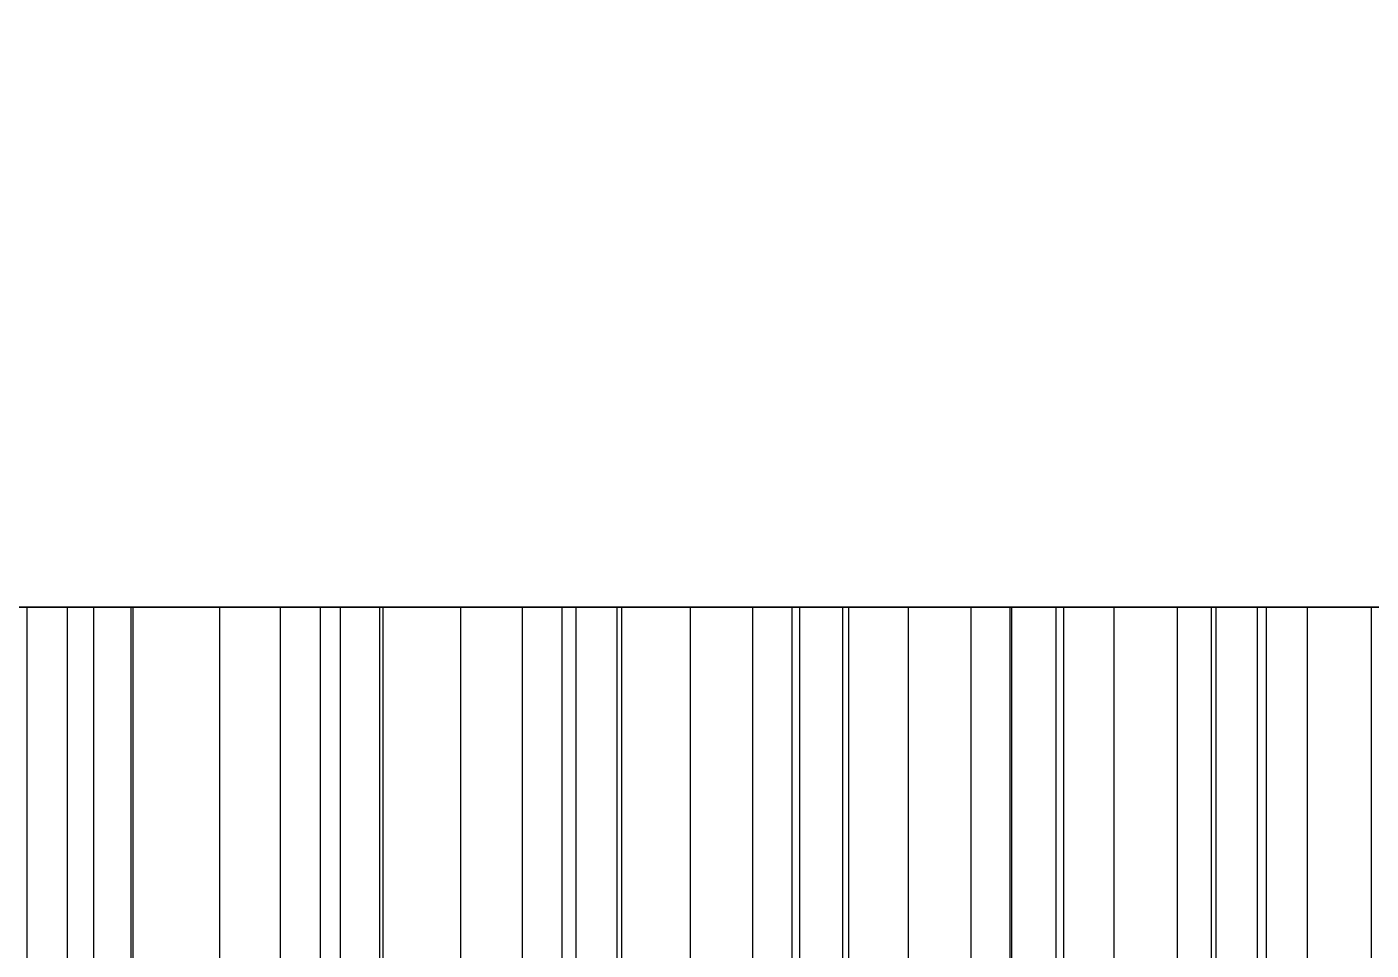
# Model space of a CAD drawing. Extents: x -60 to 60, y -153 to -30.
# Drawn here: x 43.97 to 50.52, y -85.67 to -81.17 of the extents above; entities that cross this region are included whole.
import ezdxf

# ---------------------------------------------------------------- set-up
doc = ezdxf.new("R2010")
doc.units = 0
doc.layers.add('Cut051006', color=7, linetype='CONTINUOUS')

msp = doc.modelspace()

# ---------------------------------------------------------------- linework, layer by layer
at = {"layer": 'Cut051006'}
for p, q in [((43.9732, -84, 93.4514), (43.9732, -87, 93.4514)), ((43.9732, -84, 93.4514), (43.9732, -87, 93.4514)), ((43.9732, -84, 21.1983), (43.9732, -87, 21.1983)), ((43.9732, -84, 21.1983), (43.9732, -87, 21.1983)), ((44.1695, -84, 93.4195), (44.1695, -87, 93.4195)), ((44.1695, -84, 93.4195), (44.1695, -87, 93.4195)), ((44.1695, -84, 21.2302), (44.1695, -87, 21.2302)), ((44.1695, -84, 21.2302), (44.1695, -87, 21.2302)), ((44.2971, -84, 92.5666), (44.2971, -87, 92.5666)), ((44.2971, -84, 92.5666), (44.2971, -87, 92.5666)), ((44.2971, -84, 22.0831), (44.2971, -87, 22.0831)), ((44.2971, -84, 22.0831), (44.2971, -87, 22.0831)), ((44.4797, -84, 92.826), (44.4797, -87, 92.826)), ((44.4797, -84, 92.826), (44.4797, -87, 92.826)), ((44.4797, -84, 21.8237), (44.4797, -87, 21.8237)), ((44.4797, -84, 21.8237), (44.4797, -87, 21.8237)), ((44.4892, -84, 93.0246), (44.4892, -87, 93.0246)), ((44.4892, -84, 93.0246), (44.4892, -87, 93.0246)), ((44.4892, -84, 21.6251), (44.4892, -87, 21.6251)), ((44.4892, -84, 21.6251), (44.4892, -87, 21.6251)), ((44.9114, -84, 91.7804), (44.9114, -87, 91.7804)), ((44.9114, -84, 91.7804), (44.9114, -87, 91.7804)), ((44.9114, -84, 22.8693), (44.9114, -87, 22.8693)), ((44.9114, -84, 22.8693), (44.9114, -87, 22.8693)), ((45.2073, -84, 91.8948), (45.2073, -87, 91.8948)), ((45.2073, -84, 91.8948), (45.2073, -87, 91.8948)), ((45.2073, -84, 22.7549), (45.2073, -87, 22.7549)), ((45.2073, -84, 22.7549), (45.2073, -87, 22.7549)), ((45.4022, -84, 91.856), (45.4022, -87, 91.856)), ((45.4022, -84, 91.856), (45.4022, -87, 91.856)), ((45.4022, -84, 22.7937), (45.4022, -87, 22.7937)), ((45.4022, -84, 22.7937), (45.4022, -87, 22.7937)), ((45.5, -84, 90.9992), (45.5, -87, 90.9992)), ((45.5, -84, 90.9992), (45.5, -87, 90.9992)), ((45.5, -84, 23.6505), (45.5, -87, 23.6505)), ((45.5, -84, 23.6505), (45.5, -87, 23.6505)), ((45.6915, -84, 91.2521), (45.6915, -87, 91.2521)), ((45.6915, -84, 91.2521), (45.6915, -87, 91.2521)), ((45.6915, -84, 23.3976), (45.6915, -87, 23.3976)), ((45.6915, -84, 23.3976), (45.6915, -87, 23.3976)), ((45.708, -84, 91.4502), (45.708, -87, 91.4502)), ((45.708, -84, 91.4502), (45.708, -87, 91.4502)), ((45.708, -84, 23.1995), (45.708, -87, 23.1995)), ((45.708, -84, 23.1995), (45.708, -87, 23.1995)), ((46.0865, -84, 90.192), (46.0865, -87, 90.192)), ((46.0865, -84, 90.192), (46.0865, -87, 90.192)), ((46.0865, -84, 24.4577), (46.0865, -87, 24.4577)), ((46.0865, -84, 24.4577), (46.0865, -87, 24.4577)), ((46.3862, -84, 90.296), (46.3862, -87, 90.296)), ((46.3862, -84, 90.296), (46.3862, -87, 90.296)), ((46.3862, -84, 24.3537), (46.3862, -87, 24.3537)), ((46.3862, -84, 24.3537), (46.3862, -87, 24.3537)), ((46.5797, -84, 90.2505), (46.5797, -87, 90.2505)), ((46.5797, -84, 90.2505), (46.5797, -87, 90.2505)), ((46.5797, -84, 24.3992), (46.5797, -87, 24.3992)), ((46.5797, -84, 24.3992), (46.5797, -87, 24.3992)), ((46.6475, -84, 89.3907), (46.6475, -87, 89.3907)), ((46.6475, -84, 89.3907), (46.6475, -87, 89.3907)), ((46.6475, -84, 25.2589), (46.6475, -87, 25.2589)), ((46.6475, -84, 25.2589), (46.6475, -87, 25.2589)), ((46.8478, -84, 89.6368), (46.8478, -87, 89.6368)), ((46.8478, -84, 89.6368), (46.8478, -87, 89.6368)), ((46.8478, -84, 25.0129), (46.8478, -87, 25.0129)), ((46.8478, -84, 25.0129), (46.8478, -87, 25.0129)), ((46.8712, -84, 89.8342), (46.8712, -87, 89.8342)), ((46.8712, -84, 89.8342), (46.8712, -87, 89.8342)), ((46.8712, -84, 24.8155), (46.8712, -87, 24.8155)), ((46.8712, -84, 24.8155), (46.8712, -87, 24.8155)), ((47.2055, -84, 88.5636), (47.2055, -87, 88.5636)), ((47.2055, -84, 88.5636), (47.2055, -87, 88.5636)), ((47.2055, -84, 26.0861), (47.2055, -87, 26.0861)), ((47.2055, -84, 26.0861), (47.2055, -87, 26.0861)), ((47.5086, -84, 88.657), (47.5086, -87, 88.657)), ((47.5086, -84, 88.657), (47.5086, -87, 88.657)), ((47.5086, -84, 25.9926), (47.5086, -87, 25.9926)), ((47.5086, -84, 25.9926), (47.5086, -87, 25.9926)), ((47.7004, -84, 88.6048), (47.7004, -87, 88.6048)), ((47.7004, -84, 88.6048), (47.7004, -87, 88.6048)), ((47.7004, -84, 26.0449), (47.7004, -87, 26.0449)), ((47.7004, -84, 26.0449), (47.7004, -87, 26.0449)), ((47.7382, -84, 87.7432), (47.7382, -87, 87.7432)), ((47.7382, -84, 87.7432), (47.7382, -87, 87.7432)), ((47.7382, -84, 26.9064), (47.7382, -87, 26.9064)), ((47.7382, -84, 26.9064), (47.7382, -87, 26.9064)), ((47.9469, -84, 87.9822), (47.9469, -87, 87.9822)), ((47.9469, -84, 87.9822), (47.9469, -87, 87.9822)), ((47.9469, -84, 26.6675), (47.9469, -87, 26.6675)), ((47.9469, -84, 26.6675), (47.9469, -87, 26.6675)), ((47.9772, -84, 88.1786), (47.9772, -87, 88.1786)), ((47.9772, -84, 88.1786), (47.9772, -87, 88.1786)), ((47.9772, -84, 26.471), (47.9772, -87, 26.471)), ((47.9772, -84, 26.471), (47.9772, -87, 26.471)), ((48.2669, -84, 86.8971), (48.2669, -87, 86.8971)), ((48.2669, -84, 86.8971), (48.2669, -87, 86.8971)), ((48.2669, -84, 27.7526), (48.2669, -87, 27.7526)), ((48.2669, -84, 27.7526), (48.2669, -87, 27.7526)), ((48.5731, -84, 86.9799), (48.5731, -87, 86.9799)), ((48.5731, -84, 86.9799), (48.5731, -87, 86.9799)), ((48.5731, -84, 27.6697), (48.5731, -87, 27.6697)), ((48.5731, -84, 27.6697), (48.5731, -87, 27.6697)), ((48.763, -84, 86.921), (48.763, -87, 86.921)), ((48.763, -84, 86.921), (48.763, -87, 86.921)), ((48.763, -84, 27.7287), (48.763, -87, 27.7287)), ((48.763, -84, 27.7287), (48.763, -87, 27.7287)), ((48.7707, -84, 86.0587), (48.7707, -87, 86.0587)), ((48.7707, -84, 86.0587), (48.7707, -87, 86.0587)), ((48.7707, -84, 28.591), (48.7707, -87, 28.591)), ((48.7707, -84, 28.591), (48.7707, -87, 28.591)), ((48.9876, -84, 86.2902), (48.9876, -87, 86.2902)), ((48.9876, -84, 86.2902), (48.9876, -87, 86.2902)), ((48.9876, -84, 28.3595), (48.9876, -87, 28.3595)), ((48.9876, -84, 28.3595), (48.9876, -87, 28.3595)), ((49.0247, -84, 86.4855), (49.0247, -87, 86.4855)), ((49.0247, -84, 86.4855), (49.0247, -87, 86.4855)), ((49.0247, -84, 28.1642), (49.0247, -87, 28.1642)), ((49.0247, -84, 28.1642), (49.0247, -87, 28.1642)), ((49.2696, -84, 85.1946), (49.2696, -87, 85.1946)), ((49.2696, -84, 85.1946), (49.2696, -87, 85.1946)), ((49.2696, -84, 29.4551), (49.2696, -87, 29.4551)), ((49.2696, -84, 29.4551), (49.2696, -87, 29.4551)), ((49.5785, -84, 85.2667), (49.5785, -87, 85.2667)), ((49.5785, -84, 85.2667), (49.5785, -87, 85.2667)), ((49.5785, -84, 29.383), (49.5785, -87, 29.383)), ((49.5785, -84, 29.383), (49.5785, -87, 29.383)), ((49.7438, -84, 84.3391), (49.7438, -87, 84.3391)), ((49.7438, -84, 84.3391), (49.7438, -87, 84.3391)), ((49.7438, -84, 30.3106), (49.7438, -87, 30.3106)), ((49.7438, -84, 30.3106), (49.7438, -87, 30.3106)), ((49.7662, -84, 85.2012), (49.7662, -87, 85.2012)), ((49.7662, -84, 85.2012), (49.7662, -87, 85.2012)), ((49.7662, -84, 29.4485), (49.7662, -87, 29.4485)), ((49.7662, -84, 29.4485), (49.7662, -87, 29.4485)), ((49.9686, -84, 84.5629), (49.9686, -87, 84.5629)), ((49.9686, -84, 84.5629), (49.9686, -87, 84.5629)), ((49.9686, -84, 30.0868), (49.9686, -87, 30.0868)), ((49.9686, -84, 30.0868), (49.9686, -87, 30.0868)), ((50.0125, -84, 84.7568), (50.0125, -87, 84.7568)), ((50.0125, -84, 84.7568), (50.0125, -87, 84.7568)), ((50.0125, -84, 29.8929), (50.0125, -87, 29.8929)), ((50.0125, -84, 29.8929), (50.0125, -87, 29.8929)), ((50.2122, -84, 83.4581), (50.2122, -87, 83.4581)), ((50.2122, -84, 83.4581), (50.2122, -87, 83.4581)), ((50.2122, -84, 31.1916), (50.2122, -87, 31.1916)), ((50.2122, -84, 31.1916), (50.2122, -87, 31.1916)), ((50.5235, -84, 83.5194), (50.5235, -87, 83.5194)), ((50.5235, -84, 83.5194), (50.5235, -87, 83.5194)), ((50.5235, -84, 31.1303), (50.5235, -87, 31.1303)), ((50.5235, -84, 31.1303), (50.5235, -87, 31.1303))]:
    msp.add_line(p, q, dxfattribs=at)
for centre in [(0, -90), (0, -90), (0, -93), (0, -93)]:
    msp.add_circle(centre, 60, dxfattribs=at)
for points, degree in [([(43.9732, -84, 93.4514), (43.8373, -84, 93.3658), (43.6815, -84, 93.3268)], 2), ([(43.6815, -84, 21.3229), (43.8373, -84, 21.2839), (43.9732, -84, 21.1983)], 2), ([(43.9732, -84, 93.4514), (43.8373, -84, 93.3658), (43.6815, -84, 93.3268)], 2), ([(43.6815, -84, 21.3229), (43.8373, -84, 21.2839), (43.9732, -84, 21.1983)], 2), ([(44.4892, -84, 93.0246), (44.1695, -84, 93.4195)], 1), ([(44.1695, -84, 21.2302), (44.4892, -84, 21.6251)], 1), ([(44.4892, -84, 93.0246), (44.1695, -84, 93.4195)], 1), ([(44.1695, -84, 21.2302), (44.4892, -84, 21.6251)], 1), ([(44.2971, -84, 92.5666), (44.3677, -84, 92.7109), (44.4797, -84, 92.826)], 2), ([(44.4797, -84, 21.8237), (44.3677, -84, 21.9388), (44.2971, -84, 22.0831)], 2), ([(44.2971, -84, 92.5666), (44.3677, -84, 92.7109), (44.4797, -84, 92.826)], 2), ([(44.4797, -84, 21.8237), (44.3677, -84, 21.9388), (44.2971, -84, 22.0831)], 2), ([(44.4797, -84, 92.826), (44.5312, -84, 92.8717), (44.5361, -84, 92.9742), (44.4892, -84, 93.0246)], 3), ([(44.4892, -84, 21.6251), (44.5361, -84, 21.6755), (44.5312, -84, 21.778), (44.4797, -84, 21.8237)], 3), ([(44.4797, -84, 92.826), (44.5312, -84, 92.8717), (44.5361, -84, 92.9742), (44.4892, -84, 93.0246)], 3), ([(44.4892, -84, 21.6251), (44.5361, -84, 21.6755), (44.5312, -84, 21.778), (44.4797, -84, 21.8237)], 3), ([(45.2073, -84, 91.8948), (45.0684, -84, 91.814), (44.9114, -84, 91.7804)], 2), ([(44.9114, -84, 22.8693), (45.0684, -84, 22.8357), (45.2073, -84, 22.7549)], 2), ([(45.2073, -84, 91.8948), (45.0684, -84, 91.814), (44.9114, -84, 91.7804)], 2), ([(44.9114, -84, 22.8693), (45.0684, -84, 22.8357), (45.2073, -84, 22.7549)], 2), ([(45.708, -84, 91.4502), (45.4022, -84, 91.856)], 1), ([(45.4022, -84, 22.7937), (45.708, -84, 23.1995)], 1), ([(45.708, -84, 91.4502), (45.4022, -84, 91.856)], 1), ([(45.4022, -84, 22.7937), (45.708, -84, 23.1995)], 1), ([(45.5, -84, 90.9992), (45.5756, -84, 91.1409), (45.6915, -84, 91.2521)], 2), ([(45.6915, -84, 23.3976), (45.5756, -84, 23.5088), (45.5, -84, 23.6505)], 2), ([(45.5, -84, 90.9992), (45.5756, -84, 91.1409), (45.6915, -84, 91.2521)], 2), ([(45.6915, -84, 23.3976), (45.5756, -84, 23.5088), (45.5, -84, 23.6505)], 2), ([(45.6915, -84, 91.2521), (45.7446, -84, 91.2959), (45.7531, -84, 91.3982), (45.708, -84, 91.4502)], 3), ([(45.708, -84, 23.1995), (45.7531, -84, 23.2515), (45.7446, -84, 23.3538), (45.6915, -84, 23.3976)], 3), ([(45.6915, -84, 91.2521), (45.7446, -84, 91.2959), (45.7531, -84, 91.3982), (45.708, -84, 91.4502)], 3), ([(45.708, -84, 23.1995), (45.7531, -84, 23.2515), (45.7446, -84, 23.3538), (45.6915, -84, 23.3976)], 3), ([(46.3862, -84, 90.296), (46.2446, -84, 90.2201), (46.0865, -84, 90.192)], 2), ([(46.0865, -84, 24.4577), (46.2446, -84, 24.4296), (46.3862, -84, 24.3537)], 2), ([(46.3862, -84, 90.296), (46.2446, -84, 90.2201), (46.0865, -84, 90.192)], 2), ([(46.0865, -84, 24.4577), (46.2446, -84, 24.4296), (46.3862, -84, 24.3537)], 2), ([(46.8712, -84, 89.8342), (46.5797, -84, 90.2505)], 1), ([(46.5797, -84, 24.3992), (46.8712, -84, 24.8155)], 1), ([(46.8712, -84, 89.8342), (46.5797, -84, 90.2505)], 1), ([(46.5797, -84, 24.3992), (46.8712, -84, 24.8155)], 1), ([(46.6475, -84, 89.3907), (46.728, -84, 89.5297), (46.8478, -84, 89.6368)], 2), ([(46.8478, -84, 25.0129), (46.728, -84, 25.1199), (46.6475, -84, 25.2589)], 2), ([(46.6475, -84, 89.3907), (46.728, -84, 89.5297), (46.8478, -84, 89.6368)], 2), ([(46.8478, -84, 25.0129), (46.728, -84, 25.1199), (46.6475, -84, 25.2589)], 2), ([(47.5086, -84, 88.657), (47.3645, -84, 88.5861), (47.2055, -84, 88.5636)], 2), ([(47.2055, -84, 26.0861), (47.3645, -84, 26.0635), (47.5086, -84, 25.9926)], 2), ([(47.5086, -84, 88.657), (47.3645, -84, 88.5861), (47.2055, -84, 88.5636)], 2), ([(47.2055, -84, 26.0861), (47.3645, -84, 26.0635), (47.5086, -84, 25.9926)], 2), ([(47.9772, -84, 88.1786), (47.7004, -84, 88.6048)], 1), ([(47.7004, -84, 26.0449), (47.9772, -84, 26.471)], 1), ([(47.9772, -84, 88.1786), (47.7004, -84, 88.6048)], 1), ([(47.7004, -84, 26.0449), (47.9772, -84, 26.471)], 1), ([(47.7382, -84, 87.7432), (47.8235, -84, 87.8793), (47.9469, -84, 87.9822)], 2), ([(47.9469, -84, 26.6675), (47.8235, -84, 26.7703), (47.7382, -84, 26.9064)], 2), ([(47.7382, -84, 87.7432), (47.8235, -84, 87.8793), (47.9469, -84, 87.9822)], 2), ([(47.9469, -84, 26.6675), (47.8235, -84, 26.7703), (47.7382, -84, 26.9064)], 2), ([(48.5731, -84, 86.9799), (48.4266, -84, 86.9141), (48.2669, -84, 86.8971)], 2), ([(48.2669, -84, 27.7526), (48.4266, -84, 27.7356), (48.5731, -84, 27.6697)], 2), ([(48.5731, -84, 86.9799), (48.4266, -84, 86.9141), (48.2669, -84, 86.8971)], 2), ([(48.2669, -84, 27.7526), (48.4266, -84, 27.7356), (48.5731, -84, 27.6697)], 2), ([(49.0247, -84, 86.4855), (48.763, -84, 86.921)], 1), ([(48.763, -84, 27.7287), (49.0247, -84, 28.1642)], 1), ([(49.0247, -84, 86.4855), (48.763, -84, 86.921)], 1), ([(48.763, -84, 27.7287), (49.0247, -84, 28.1642)], 1), ([(48.7707, -84, 86.0587), (48.8607, -84, 86.1917), (48.9876, -84, 86.2902)], 2), ([(48.9876, -84, 28.3595), (48.8607, -84, 28.458), (48.7707, -84, 28.591)], 2), ([(48.7707, -84, 86.0587), (48.8607, -84, 86.1917), (48.9876, -84, 86.2902)], 2), ([(48.9876, -84, 28.3595), (48.8607, -84, 28.458), (48.7707, -84, 28.591)], 2), ([(49.5785, -84, 85.2667), (49.4298, -84, 85.206), (49.2696, -84, 85.1946)], 2), ([(49.2696, -84, 29.4551), (49.4298, -84, 29.4437), (49.5785, -84, 29.383)], 2), ([(49.5785, -84, 85.2667), (49.4298, -84, 85.206), (49.2696, -84, 85.1946)], 2), ([(49.2696, -84, 29.4551), (49.4298, -84, 29.4437), (49.5785, -84, 29.383)], 2), ([(49.7438, -84, 84.3391), (49.8384, -84, 84.4689), (49.9686, -84, 84.5629)], 2), ([(49.9686, -84, 30.0868), (49.8384, -84, 30.1808), (49.7438, -84, 30.3106)], 2), ([(49.7438, -84, 84.3391), (49.8384, -84, 84.4689), (49.9686, -84, 84.5629)], 2), ([(49.9686, -84, 30.0868), (49.8384, -84, 30.1808), (49.7438, -84, 30.3106)], 2), ([(50.0125, -84, 84.7568), (49.7662, -84, 85.2012)], 1), ([(49.7662, -84, 29.4485), (50.0125, -84, 29.8929)], 1), ([(50.0125, -84, 84.7568), (49.7662, -84, 85.2012)], 1), ([(49.7662, -84, 29.4485), (50.0125, -84, 29.8929)], 1), ([(50.5235, -84, 83.5194), (50.3727, -84, 83.4639), (50.2122, -84, 83.4581)], 2), ([(50.2122, -84, 31.1916), (50.3727, -84, 31.1857), (50.5235, -84, 31.1303)], 2), ([(50.5235, -84, 83.5194), (50.3727, -84, 83.4639), (50.2122, -84, 83.4581)], 2), ([(50.2122, -84, 31.1916), (50.3727, -84, 31.1857), (50.5235, -84, 31.1303)], 2)]:
    msp.add_open_spline(points, degree=degree, dxfattribs=at)
for points, degree, knots in [([(44.1695, -84, 93.4195), (44.1363, -84, 93.461), (44.0774, -84, 93.4726), (44.0179, -84, 93.4803), (43.9732, -84, 93.4514)], 2, [0, 0, 0, 0.724386, 0.724386, 1.44877, 1.44877, 1.44877]), ([(43.9732, -84, 21.1983), (44.0179, -84, 21.1694), (44.0774, -84, 21.1771), (44.1363, -84, 21.1887), (44.1695, -84, 21.2302)], 2, [0, 0, 0, 0.724386, 0.724386, 1.44877, 1.44877, 1.44877]), ([(44.1695, -84, 93.4195), (44.1363, -84, 93.461), (44.0774, -84, 93.4726), (44.0179, -84, 93.4803), (43.9732, -84, 93.4514)], 2, [0, 0, 0, 0.724386, 0.724386, 1.44877, 1.44877, 1.44877]), ([(43.9732, -84, 21.1983), (44.0179, -84, 21.1694), (44.0774, -84, 21.1771), (44.1363, -84, 21.1887), (44.1695, -84, 21.2302)], 2, [0, 0, 0, 0.724386, 0.724386, 1.44877, 1.44877, 1.44877]), ([(44.9114, -84, 91.7804), (44.8305, -84, 91.763), (44.7319, -84, 91.7618), (44.6309, -84, 91.7933), (44.5303, -84, 91.8239), (44.4295, -84, 91.8897), (44.3585, -84, 91.9815), (44.2866, -84, 92.0726), (44.2472, -84, 92.1863), (44.2418, -84, 92.2913), (44.2357, -84, 92.397), (44.2606, -84, 92.4923), (44.2971, -84, 92.5666)], 3, [0, 0, 0, 0, 0.558599, 0.558599, 0.558599, 1.1172, 1.1172, 1.1172, 1.6758, 1.6758, 1.6758, 2.2344, 2.2344, 2.2344, 2.2344]), ([(44.2971, -84, 22.0831), (44.2606, -84, 22.1574), (44.2357, -84, 22.2527), (44.2418, -84, 22.3583), (44.2472, -84, 22.4634), (44.2866, -84, 22.5771), (44.3585, -84, 22.6682), (44.4295, -84, 22.7599), (44.5303, -84, 22.8257), (44.6309, -84, 22.8564), (44.7319, -84, 22.8879), (44.8305, -84, 22.8867), (44.9114, -84, 22.8693)], 3, [0, 0, 0, 0, 0.558599, 0.558599, 0.558599, 1.1172, 1.1172, 1.1172, 1.6758, 1.6758, 1.6758, 2.2344, 2.2344, 2.2344, 2.2344]), ([(44.9114, -84, 91.7804), (44.8305, -84, 91.763), (44.7319, -84, 91.7618), (44.6309, -84, 91.7933), (44.5303, -84, 91.8239), (44.4295, -84, 91.8897), (44.3585, -84, 91.9815), (44.2866, -84, 92.0726), (44.2472, -84, 92.1863), (44.2418, -84, 92.2913), (44.2357, -84, 92.397), (44.2606, -84, 92.4923), (44.2971, -84, 92.5666)], 3, [0, 0, 0, 0, 0.558599, 0.558599, 0.558599, 1.1172, 1.1172, 1.1172, 1.6758, 1.6758, 1.6758, 2.2344, 2.2344, 2.2344, 2.2344]), ([(44.2971, -84, 22.0831), (44.2606, -84, 22.1574), (44.2357, -84, 22.2527), (44.2418, -84, 22.3583), (44.2472, -84, 22.4634), (44.2866, -84, 22.5771), (44.3585, -84, 22.6682), (44.4295, -84, 22.7599), (44.5303, -84, 22.8257), (44.6309, -84, 22.8564), (44.7319, -84, 22.8879), (44.8305, -84, 22.8867), (44.9114, -84, 22.8693)], 3, [0, 0, 0, 0, 0.558599, 0.558599, 0.558599, 1.1172, 1.1172, 1.1172, 1.6758, 1.6758, 1.6758, 2.2344, 2.2344, 2.2344, 2.2344]), ([(45.4022, -84, 91.856), (45.3705, -84, 91.8987), (45.3121, -84, 91.9123), (45.2529, -84, 91.922), (45.2073, -84, 91.8948)], 2, [0, 0, 0, 0.724386, 0.724386, 1.44877, 1.44877, 1.44877]), ([(45.2073, -84, 22.7549), (45.2529, -84, 22.7277), (45.3121, -84, 22.7374), (45.3705, -84, 22.751), (45.4022, -84, 22.7937)], 2, [0, 0, 0, 0.724386, 0.724386, 1.44877, 1.44877, 1.44877]), ([(45.4022, -84, 91.856), (45.3705, -84, 91.8987), (45.3121, -84, 91.9123), (45.2529, -84, 91.922), (45.2073, -84, 91.8948)], 2, [0, 0, 0, 0.724386, 0.724386, 1.44877, 1.44877, 1.44877]), ([(45.2073, -84, 22.7549), (45.2529, -84, 22.7277), (45.3121, -84, 22.7374), (45.3705, -84, 22.751), (45.4022, -84, 22.7937)], 2, [0, 0, 0, 0.724386, 0.724386, 1.44877, 1.44877, 1.44877]), ([(46.0865, -84, 90.192), (46.005, -84, 90.1774), (45.9065, -84, 90.1797), (45.8066, -84, 90.2147), (45.7072, -84, 90.2488), (45.6088, -84, 90.3181), (45.541, -84, 90.4123), (45.4723, -84, 90.5059), (45.4369, -84, 90.6209), (45.4352, -84, 90.726), (45.4327, -84, 90.8318), (45.461, -84, 90.9262), (45.5, -84, 90.9992)], 3, [0, 0, 0, 0, 0.558599, 0.558599, 0.558599, 1.1172, 1.1172, 1.1172, 1.6758, 1.6758, 1.6758, 2.2344, 2.2344, 2.2344, 2.2344]), ([(45.5, -84, 23.6505), (45.461, -84, 23.7235), (45.4327, -84, 23.8179), (45.4352, -84, 23.9237), (45.4369, -84, 24.0288), (45.4723, -84, 24.1438), (45.541, -84, 24.2374), (45.6088, -84, 24.3316), (45.7072, -84, 24.4008), (45.8066, -84, 24.435), (45.9065, -84, 24.47), (46.005, -84, 24.4723), (46.0865, -84, 24.4577)], 3, [0, 0, 0, 0, 0.558599, 0.558599, 0.558599, 1.1172, 1.1172, 1.1172, 1.6758, 1.6758, 1.6758, 2.2344, 2.2344, 2.2344, 2.2344]), ([(46.0865, -84, 90.192), (46.005, -84, 90.1774), (45.9065, -84, 90.1797), (45.8066, -84, 90.2147), (45.7072, -84, 90.2488), (45.6088, -84, 90.3181), (45.541, -84, 90.4123), (45.4723, -84, 90.5059), (45.4369, -84, 90.6209), (45.4352, -84, 90.726), (45.4327, -84, 90.8318), (45.461, -84, 90.9262), (45.5, -84, 90.9992)], 3, [0, 0, 0, 0, 0.558599, 0.558599, 0.558599, 1.1172, 1.1172, 1.1172, 1.6758, 1.6758, 1.6758, 2.2344, 2.2344, 2.2344, 2.2344]), ([(45.5, -84, 23.6505), (45.461, -84, 23.7235), (45.4327, -84, 23.8179), (45.4352, -84, 23.9237), (45.4369, -84, 24.0288), (45.4723, -84, 24.1438), (45.541, -84, 24.2374), (45.6088, -84, 24.3316), (45.7072, -84, 24.4008), (45.8066, -84, 24.435), (45.9065, -84, 24.47), (46.005, -84, 24.4723), (46.0865, -84, 24.4577)], 3, [0, 0, 0, 0, 0.558599, 0.558599, 0.558599, 1.1172, 1.1172, 1.1172, 1.6758, 1.6758, 1.6758, 2.2344, 2.2344, 2.2344, 2.2344]), ([(46.5797, -84, 90.2505), (46.5495, -84, 90.2942), (46.4916, -84, 90.3099), (46.4327, -84, 90.3217), (46.3862, -84, 90.296)], 2, [0, 0, 0, 0.724386, 0.724386, 1.44877, 1.44877, 1.44877]), ([(46.3862, -84, 24.3537), (46.4327, -84, 24.328), (46.4916, -84, 24.3398), (46.5495, -84, 24.3555), (46.5797, -84, 24.3992)], 2, [0, 0, 0, 0.724386, 0.724386, 1.44877, 1.44877, 1.44877]), ([(46.5797, -84, 90.2505), (46.5495, -84, 90.2942), (46.4916, -84, 90.3099), (46.4327, -84, 90.3217), (46.3862, -84, 90.296)], 2, [0, 0, 0, 0.724386, 0.724386, 1.44877, 1.44877, 1.44877]), ([(46.3862, -84, 24.3537), (46.4327, -84, 24.328), (46.4916, -84, 24.3398), (46.5495, -84, 24.3555), (46.5797, -84, 24.3992)], 2, [0, 0, 0, 0.724386, 0.724386, 1.44877, 1.44877, 1.44877]), ([(47.2055, -84, 88.5636), (47.1235, -84, 88.5519), (47.0251, -84, 88.5576), (46.9266, -84, 88.596), (46.8284, -84, 88.6336), (46.7324, -84, 88.7063), (46.668, -84, 88.8028), (46.6026, -84, 88.8987), (46.5712, -84, 89.0149), (46.5732, -84, 89.12), (46.5744, -84, 89.2258), (46.606, -84, 89.3192), (46.6475, -84, 89.3907)], 3, [0, 0, 0, 0, 0.558599, 0.558599, 0.558599, 1.1172, 1.1172, 1.1172, 1.6758, 1.6758, 1.6758, 2.2344, 2.2344, 2.2344, 2.2344]), ([(46.6475, -84, 25.2589), (46.606, -84, 25.3305), (46.5744, -84, 25.4239), (46.5732, -84, 25.5297), (46.5712, -84, 25.6348), (46.6026, -84, 25.751), (46.668, -84, 25.8469), (46.7324, -84, 25.9434), (46.8284, -84, 26.0161), (46.9266, -84, 26.0536), (47.0251, -84, 26.0921), (47.1235, -84, 26.0978), (47.2055, -84, 26.0861)], 3, [0, 0, 0, 0, 0.558599, 0.558599, 0.558599, 1.1172, 1.1172, 1.1172, 1.6758, 1.6758, 1.6758, 2.2344, 2.2344, 2.2344, 2.2344]), ([(47.2055, -84, 88.5636), (47.1235, -84, 88.5519), (47.0251, -84, 88.5576), (46.9266, -84, 88.596), (46.8284, -84, 88.6336), (46.7324, -84, 88.7063), (46.668, -84, 88.8028), (46.6026, -84, 88.8987), (46.5712, -84, 89.0149), (46.5732, -84, 89.12), (46.5744, -84, 89.2258), (46.606, -84, 89.3192), (46.6475, -84, 89.3907)], 3, [0, 0, 0, 0, 0.558599, 0.558599, 0.558599, 1.1172, 1.1172, 1.1172, 1.6758, 1.6758, 1.6758, 2.2344, 2.2344, 2.2344, 2.2344]), ([(46.6475, -84, 25.2589), (46.606, -84, 25.3305), (46.5744, -84, 25.4239), (46.5732, -84, 25.5297), (46.5712, -84, 25.6348), (46.6026, -84, 25.751), (46.668, -84, 25.8469), (46.7324, -84, 25.9434), (46.8284, -84, 26.0161), (46.9266, -84, 26.0536), (47.0251, -84, 26.0921), (47.1235, -84, 26.0978), (47.2055, -84, 26.0861)], 3, [0, 0, 0, 0, 0.558599, 0.558599, 0.558599, 1.1172, 1.1172, 1.1172, 1.6758, 1.6758, 1.6758, 2.2344, 2.2344, 2.2344, 2.2344]), ([(46.8478, -84, 89.6368), (46.8878, -84, 89.6718), (46.8969, -84, 89.7311), (46.9019, -84, 89.7909), (46.8712, -84, 89.8342)], 2, [0, 0, 0, 0.724386, 0.724386, 1.44877, 1.44877, 1.44877]), ([(46.8712, -84, 24.8155), (46.9019, -84, 24.8588), (46.8969, -84, 24.9186), (46.8878, -84, 24.9779), (46.8478, -84, 25.0129)], 2, [0, 0, 0, 0.724386, 0.724386, 1.44877, 1.44877, 1.44877]), ([(46.8478, -84, 89.6368), (46.8878, -84, 89.6718), (46.8969, -84, 89.7311), (46.9019, -84, 89.7909), (46.8712, -84, 89.8342)], 2, [0, 0, 0, 0.724386, 0.724386, 1.44877, 1.44877, 1.44877]), ([(46.8712, -84, 24.8155), (46.9019, -84, 24.8588), (46.8969, -84, 24.9186), (46.8878, -84, 24.9779), (46.8478, -84, 25.0129)], 2, [0, 0, 0, 0.724386, 0.724386, 1.44877, 1.44877, 1.44877]), ([(47.7004, -84, 88.6048), (47.6717, -84, 88.6496), (47.6144, -84, 88.6673), (47.556, -84, 88.6811), (47.5086, -84, 88.657)], 2, [0, 0, 0, 0.724386, 0.724386, 1.44877, 1.44877, 1.44877]), ([(47.5086, -84, 25.9926), (47.556, -84, 25.9686), (47.6144, -84, 25.9824), (47.6717, -84, 26.0001), (47.7004, -84, 26.0449)], 2, [0, 0, 0, 0.724386, 0.724386, 1.44877, 1.44877, 1.44877]), ([(47.7004, -84, 88.6048), (47.6717, -84, 88.6496), (47.6144, -84, 88.6673), (47.556, -84, 88.6811), (47.5086, -84, 88.657)], 2, [0, 0, 0, 0.724386, 0.724386, 1.44877, 1.44877, 1.44877]), ([(47.5086, -84, 25.9926), (47.556, -84, 25.9686), (47.6144, -84, 25.9824), (47.6717, -84, 26.0001), (47.7004, -84, 26.0449)], 2, [0, 0, 0, 0.724386, 0.724386, 1.44877, 1.44877, 1.44877]), ([(48.2669, -84, 86.8971), (48.1846, -84, 86.8883), (48.0865, -84, 86.8974), (47.9893, -84, 86.9393), (47.8925, -84, 86.9803), (47.7992, -84, 87.0562), (47.7381, -84, 87.1549), (47.6762, -84, 87.2531), (47.6488, -84, 87.3703), (47.6544, -84, 87.4753), (47.6594, -84, 87.581), (47.6942, -84, 87.6732), (47.7382, -84, 87.7432)], 3, [0, 0, 0, 0, 0.558599, 0.558599, 0.558599, 1.1172, 1.1172, 1.1172, 1.6758, 1.6758, 1.6758, 2.2344, 2.2344, 2.2344, 2.2344]), ([(47.7382, -84, 26.9064), (47.6942, -84, 26.9765), (47.6594, -84, 27.0687), (47.6544, -84, 27.1744), (47.6488, -84, 27.2794), (47.6762, -84, 27.3966), (47.7381, -84, 27.4947), (47.7992, -84, 27.5934), (47.8925, -84, 27.6694), (47.9893, -84, 27.7104), (48.0865, -84, 27.7523), (48.1846, -84, 27.7614), (48.2669, -84, 27.7526)], 3, [0, 0, 0, 0, 0.558599, 0.558599, 0.558599, 1.1172, 1.1172, 1.1172, 1.6758, 1.6758, 1.6758, 2.2344, 2.2344, 2.2344, 2.2344]), ([(48.2669, -84, 86.8971), (48.1846, -84, 86.8883), (48.0865, -84, 86.8974), (47.9893, -84, 86.9393), (47.8925, -84, 86.9803), (47.7992, -84, 87.0562), (47.7381, -84, 87.1549), (47.6762, -84, 87.2531), (47.6488, -84, 87.3703), (47.6544, -84, 87.4753), (47.6594, -84, 87.581), (47.6942, -84, 87.6732), (47.7382, -84, 87.7432)], 3, [0, 0, 0, 0, 0.558599, 0.558599, 0.558599, 1.1172, 1.1172, 1.1172, 1.6758, 1.6758, 1.6758, 2.2344, 2.2344, 2.2344, 2.2344]), ([(47.7382, -84, 26.9064), (47.6942, -84, 26.9765), (47.6594, -84, 27.0687), (47.6544, -84, 27.1744), (47.6488, -84, 27.2794), (47.6762, -84, 27.3966), (47.7381, -84, 27.4947), (47.7992, -84, 27.5934), (47.8925, -84, 27.6694), (47.9893, -84, 27.7104), (48.0865, -84, 27.7523), (48.1846, -84, 27.7614), (48.2669, -84, 27.7526)], 3, [0, 0, 0, 0, 0.558599, 0.558599, 0.558599, 1.1172, 1.1172, 1.1172, 1.6758, 1.6758, 1.6758, 2.2344, 2.2344, 2.2344, 2.2344]), ([(47.9469, -84, 87.9822), (47.9881, -84, 88.0157), (47.9992, -84, 88.0747), (48.0064, -84, 88.1342), (47.9772, -84, 88.1786)], 2, [0, 0, 0, 0.724386, 0.724386, 1.44877, 1.44877, 1.44877]), ([(47.9772, -84, 26.471), (48.0064, -84, 26.5155), (47.9992, -84, 26.575), (47.9881, -84, 26.634), (47.9469, -84, 26.6675)], 2, [0, 0, 0, 0.724386, 0.724386, 1.44877, 1.44877, 1.44877]), ([(47.9469, -84, 87.9822), (47.9881, -84, 88.0157), (47.9992, -84, 88.0747), (48.0064, -84, 88.1342), (47.9772, -84, 88.1786)], 2, [0, 0, 0, 0.724386, 0.724386, 1.44877, 1.44877, 1.44877]), ([(47.9772, -84, 26.471), (48.0064, -84, 26.5155), (47.9992, -84, 26.575), (47.9881, -84, 26.634), (47.9469, -84, 26.6675)], 2, [0, 0, 0, 0.724386, 0.724386, 1.44877, 1.44877, 1.44877]), ([(48.763, -84, 86.921), (48.7359, -84, 86.9667), (48.6792, -84, 86.9864), (48.6214, -84, 87.0023), (48.5731, -84, 86.9799)], 2, [0, 0, 0, 0.724386, 0.724386, 1.44877, 1.44877, 1.44877]), ([(48.5731, -84, 27.6697), (48.6214, -84, 27.6474), (48.6792, -84, 27.6632), (48.7359, -84, 27.6829), (48.763, -84, 27.7287)], 2, [0, 0, 0, 0.724386, 0.724386, 1.44877, 1.44877, 1.44877]), ([(48.763, -84, 86.921), (48.7359, -84, 86.9667), (48.6792, -84, 86.9864), (48.6214, -84, 87.0023), (48.5731, -84, 86.9799)], 2, [0, 0, 0, 0.724386, 0.724386, 1.44877, 1.44877, 1.44877]), ([(48.5731, -84, 27.6697), (48.6214, -84, 27.6474), (48.6792, -84, 27.6632), (48.7359, -84, 27.6829), (48.763, -84, 27.7287)], 2, [0, 0, 0, 0.724386, 0.724386, 1.44877, 1.44877, 1.44877]), ([(49.2696, -84, 85.1946), (49.187, -84, 85.1886), (49.0893, -84, 85.2012), (48.9936, -84, 85.2464), (48.8983, -84, 85.2908), (48.8077, -84, 85.37), (48.7501, -84, 85.4707), (48.6916, -84, 85.5709), (48.6684, -84, 85.689), (48.6776, -84, 85.7938), (48.6863, -84, 85.8992), (48.7243, -84, 85.9902), (48.7707, -84, 86.0587)], 3, [0, 0, 0, 0, 0.558599, 0.558599, 0.558599, 1.1172, 1.1172, 1.1172, 1.6758, 1.6758, 1.6758, 2.2344, 2.2344, 2.2344, 2.2344]), ([(48.7707, -84, 28.591), (48.7243, -84, 28.6595), (48.6863, -84, 28.7504), (48.6776, -84, 28.8559), (48.6684, -84, 28.9606), (48.6916, -84, 29.0787), (48.7501, -84, 29.179), (48.8077, -84, 29.2797), (48.8983, -84, 29.3589), (48.9936, -84, 29.4033), (49.0893, -84, 29.4485), (49.187, -84, 29.4611), (49.2696, -84, 29.4551)], 3, [0, 0, 0, 0, 0.558599, 0.558599, 0.558599, 1.1172, 1.1172, 1.1172, 1.6758, 1.6758, 1.6758, 2.2344, 2.2344, 2.2344, 2.2344]), ([(49.2696, -84, 85.1946), (49.187, -84, 85.1886), (49.0893, -84, 85.2012), (48.9936, -84, 85.2464), (48.8983, -84, 85.2908), (48.8077, -84, 85.37), (48.7501, -84, 85.4707), (48.6916, -84, 85.5709), (48.6684, -84, 85.689), (48.6776, -84, 85.7938), (48.6863, -84, 85.8992), (48.7243, -84, 85.9902), (48.7707, -84, 86.0587)], 3, [0, 0, 0, 0, 0.558599, 0.558599, 0.558599, 1.1172, 1.1172, 1.1172, 1.6758, 1.6758, 1.6758, 2.2344, 2.2344, 2.2344, 2.2344]), ([(48.7707, -84, 28.591), (48.7243, -84, 28.6595), (48.6863, -84, 28.7504), (48.6776, -84, 28.8559), (48.6684, -84, 28.9606), (48.6916, -84, 29.0787), (48.7501, -84, 29.179), (48.8077, -84, 29.2797), (48.8983, -84, 29.3589), (48.9936, -84, 29.4033), (49.0893, -84, 29.4485), (49.187, -84, 29.4611), (49.2696, -84, 29.4551)], 3, [0, 0, 0, 0, 0.558599, 0.558599, 0.558599, 1.1172, 1.1172, 1.1172, 1.6758, 1.6758, 1.6758, 2.2344, 2.2344, 2.2344, 2.2344]), ([(48.9876, -84, 86.2902), (49.03, -84, 86.3223), (49.0432, -84, 86.3808), (49.0524, -84, 86.4401), (49.0247, -84, 86.4855)], 2, [0, 0, 0, 0.724386, 0.724386, 1.44877, 1.44877, 1.44877]), ([(49.0247, -84, 28.1642), (49.0524, -84, 28.2096), (49.0432, -84, 28.2689), (49.03, -84, 28.3274), (48.9876, -84, 28.3595)], 2, [0, 0, 0, 0.724386, 0.724386, 1.44877, 1.44877, 1.44877]), ([(48.9876, -84, 86.2902), (49.03, -84, 86.3223), (49.0432, -84, 86.3808), (49.0524, -84, 86.4401), (49.0247, -84, 86.4855)], 2, [0, 0, 0, 0.724386, 0.724386, 1.44877, 1.44877, 1.44877]), ([(49.0247, -84, 28.1642), (49.0524, -84, 28.2096), (49.0432, -84, 28.2689), (49.03, -84, 28.3274), (48.9876, -84, 28.3595)], 2, [0, 0, 0, 0.724386, 0.724386, 1.44877, 1.44877, 1.44877]), ([(49.7662, -84, 85.2012), (49.7407, -84, 85.2478), (49.6848, -84, 85.2695), (49.6275, -84, 85.2873), (49.5785, -84, 85.2667)], 2, [0, 0, 0, 0.724386, 0.724386, 1.44877, 1.44877, 1.44877]), ([(49.5785, -84, 29.383), (49.6275, -84, 29.3623), (49.6848, -84, 29.3802), (49.7407, -84, 29.4018), (49.7662, -84, 29.4485)], 2, [0, 0, 0, 0.724386, 0.724386, 1.44877, 1.44877, 1.44877]), ([(49.7662, -84, 85.2012), (49.7407, -84, 85.2478), (49.6848, -84, 85.2695), (49.6275, -84, 85.2873), (49.5785, -84, 85.2667)], 2, [0, 0, 0, 0.724386, 0.724386, 1.44877, 1.44877, 1.44877]), ([(49.5785, -84, 29.383), (49.6275, -84, 29.3623), (49.6848, -84, 29.3802), (49.7407, -84, 29.4018), (49.7662, -84, 29.4485)], 2, [0, 0, 0, 0.724386, 0.724386, 1.44877, 1.44877, 1.44877]), ([(50.2122, -84, 83.4581), (50.1295, -84, 83.455), (50.0322, -84, 83.471), (49.9382, -84, 83.5196), (49.8445, -84, 83.5672), (49.7567, -84, 83.6495), (49.7027, -84, 83.7522), (49.6477, -84, 83.8544), (49.6286, -84, 83.9733), (49.6415, -84, 84.0776), (49.6538, -84, 84.1827), (49.695, -84, 84.2723), (49.7438, -84, 84.3391)], 3, [0, 0, 0, 0, 0.558599, 0.558599, 0.558599, 1.1172, 1.1172, 1.1172, 1.6758, 1.6758, 1.6758, 2.2344, 2.2344, 2.2344, 2.2344]), ([(49.7438, -84, 30.3106), (49.695, -84, 30.3774), (49.6538, -84, 30.467), (49.6415, -84, 30.5721), (49.6286, -84, 30.6764), (49.6477, -84, 30.7953), (49.7027, -84, 30.8975), (49.7567, -84, 31.0002), (49.8445, -84, 31.0825), (49.9382, -84, 31.1301), (50.0322, -84, 31.1787), (50.1295, -84, 31.1946), (50.2122, -84, 31.1916)], 3, [0, 0, 0, 0, 0.558599, 0.558599, 0.558599, 1.1172, 1.1172, 1.1172, 1.6758, 1.6758, 1.6758, 2.2344, 2.2344, 2.2344, 2.2344]), ([(50.2122, -84, 83.4581), (50.1295, -84, 83.455), (50.0322, -84, 83.471), (49.9382, -84, 83.5196), (49.8445, -84, 83.5672), (49.7567, -84, 83.6495), (49.7027, -84, 83.7522), (49.6477, -84, 83.8544), (49.6286, -84, 83.9733), (49.6415, -84, 84.0776), (49.6538, -84, 84.1827), (49.695, -84, 84.2723), (49.7438, -84, 84.3391)], 3, [0, 0, 0, 0, 0.558599, 0.558599, 0.558599, 1.1172, 1.1172, 1.1172, 1.6758, 1.6758, 1.6758, 2.2344, 2.2344, 2.2344, 2.2344]), ([(49.7438, -84, 30.3106), (49.695, -84, 30.3774), (49.6538, -84, 30.467), (49.6415, -84, 30.5721), (49.6286, -84, 30.6764), (49.6477, -84, 30.7953), (49.7027, -84, 30.8975), (49.7567, -84, 31.0002), (49.8445, -84, 31.0825), (49.9382, -84, 31.1301), (50.0322, -84, 31.1787), (50.1295, -84, 31.1946), (50.2122, -84, 31.1916)], 3, [0, 0, 0, 0, 0.558599, 0.558599, 0.558599, 1.1172, 1.1172, 1.1172, 1.6758, 1.6758, 1.6758, 2.2344, 2.2344, 2.2344, 2.2344]), ([(49.9686, -84, 84.5629), (50.0121, -84, 84.5935), (50.0273, -84, 84.6515), (50.0386, -84, 84.7104), (50.0125, -84, 84.7568)], 2, [0, 0, 0, 0.724386, 0.724386, 1.44877, 1.44877, 1.44877]), ([(50.0125, -84, 29.8929), (50.0386, -84, 29.9393), (50.0273, -84, 29.9982), (50.0121, -84, 30.0562), (49.9686, -84, 30.0868)], 2, [0, 0, 0, 0.724386, 0.724386, 1.44877, 1.44877, 1.44877]), ([(49.9686, -84, 84.5629), (50.0121, -84, 84.5935), (50.0273, -84, 84.6515), (50.0386, -84, 84.7104), (50.0125, -84, 84.7568)], 2, [0, 0, 0, 0.724386, 0.724386, 1.44877, 1.44877, 1.44877]), ([(50.0125, -84, 29.8929), (50.0386, -84, 29.9393), (50.0273, -84, 29.9982), (50.0121, -84, 30.0562), (49.9686, -84, 30.0868)], 2, [0, 0, 0, 0.724386, 0.724386, 1.44877, 1.44877, 1.44877]), ([(50.7088, -84, 83.4474), (50.6849, -84, 83.4949), (50.6297, -84, 83.5185), (50.5731, -84, 83.5383), (50.5235, -84, 83.5194)], 2, [0, 0, 0, 0.724386, 0.724386, 1.44877, 1.44877, 1.44877]), ([(50.5235, -84, 31.1303), (50.5731, -84, 31.1113), (50.6297, -84, 31.1312), (50.6849, -84, 31.1548), (50.7088, -84, 31.2023)], 2, [0, 0, 0, 0.724386, 0.724386, 1.44877, 1.44877, 1.44877]), ([(50.7088, -84, 83.4474), (50.6849, -84, 83.4949), (50.6297, -84, 83.5185), (50.5731, -84, 83.5383), (50.5235, -84, 83.5194)], 2, [0, 0, 0, 0.724386, 0.724386, 1.44877, 1.44877, 1.44877]), ([(50.5235, -84, 31.1303), (50.5731, -84, 31.1113), (50.6297, -84, 31.1312), (50.6849, -84, 31.1548), (50.7088, -84, 31.2023)], 2, [0, 0, 0, 0.724386, 0.724386, 1.44877, 1.44877, 1.44877])]:
    msp.add_open_spline(points, degree=degree, knots=knots, dxfattribs=at)

doc.saveas('drawing.dxf')
